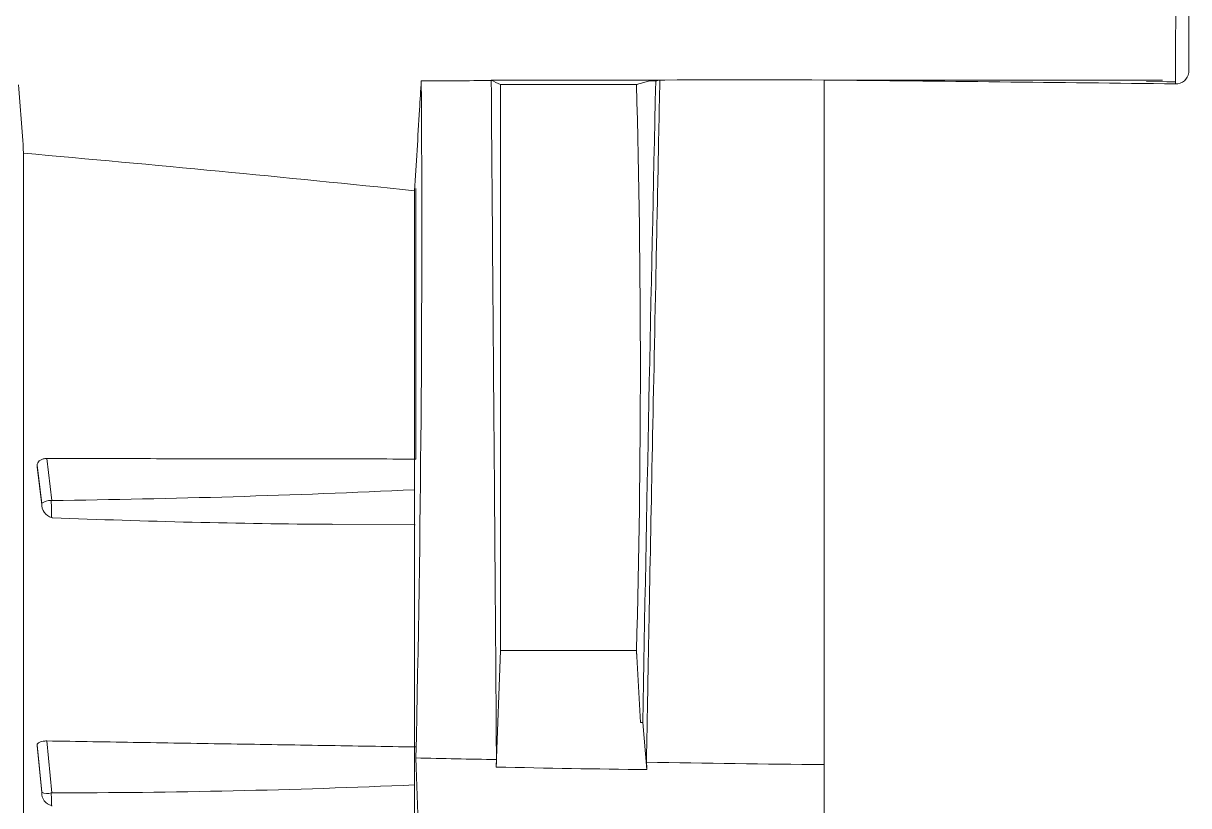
# Model space of a CAD drawing. Extents: x 9.3 to 87, y 1.1 to 68.8.
# Drawn here: x 17.489 to 20.16, y 24.625 to 26.42 of the extents above; entities that cross this region are included whole.
import ezdxf

# ---------------------------------------------------------------- set-up
doc = ezdxf.new("R2010")
doc.units = 0
doc.header["$MEASUREMENT"] = 0
doc.linetypes.add('SLD-Solid', pattern=[0])
doc.layers.add('OBJECT', color=7, linetype='CONTINUOUS')

msp = doc.modelspace()

# ---------------------------------------------------------------- linework, layer by layer
at = {"layer": 'OBJECT', "linetype": 'SLD-Solid', "lineweight": 15}
for p, q in [((19.3244, 26.2898), (20.1004, 26.2898)), ((18.5824, 26.2794), (18.8944, 26.2794)), ((18.5824, 24.9809), (18.5824, 26.2794)), ((18.8944, 26.2794), (18.9252, 26.2878)), ((20.0633, 26.2863), (20.1103, 26.2858)), ((20.1103, 26.2858), (20.13, 26.2856)), ((18.3886, 25.4204), (18.3886, 26.0413)), ((17.5427, 25.4216), (17.5542, 25.3253)), ((17.5204, 25.4035), (17.5204, 25.4063)), ((17.5309, 25.3187), (17.5204, 25.4063)), ((17.5204, 25.4035), (17.5309, 25.3182)), ((17.5205, 25.4022), (17.5312, 25.3151)), ((18.1969, 25.27), (18.3869, 25.2698)), ((18.5824, 24.9809), (18.5731, 24.7139)), ((18.5824, 24.9809), (18.8944, 24.9809)), ((18.904, 24.8162), (18.8944, 24.9809)), ((18.9183, 24.7081), (18.9088, 24.8161)), ((17.5427, 24.7738), (17.5542, 24.6547)), ((17.5204, 24.7627), (17.5204, 24.7645)), ((17.5309, 24.6562), (17.5204, 24.7645)), ((17.5204, 24.7627), (17.5309, 24.6557)), ((17.5205, 24.7623), (17.5309, 24.6554)), ((19.3244, 24.7194), (19.3244, 24.1865))]:
    msp.add_line(p, q, dxfattribs=at)
for centre, radius, start, end in [((20.2287, 29.756), 3.8467, 244.3146, 244.6602), ((20.132, 26.3094), 0.0285, 265.9192, 354.623), ((-35.2924, 25.9425), 53.6947, 358.71106, 0.36862), ((18.9201, 26.2744), 0.0257, 168.3941, 186.0566), ((-4.4492, 25.6301), 23.3526, 358.40688, 1.59312), ((389.3169, 18.0589), 370.4697, 178.727244, 178.954891), ((17.2557, 49.346), 24.0226, 270.71205, 272.69661), ((17.5629, 25.3166), 0.032, 177.2109, 252.9346), ((17.5504, 25.293), 0.0323, 85.8588, 127.2922), ((18.3026, 43.3165), 18.0461, 267.62634, 269.66459), ((19.0381, 24.9826), 0.1436, 178.9178, 183.8582), ((17.5408, 44.0955), 19.4409, 270.03967, 272.49153), ((17.5439, 24.684), 0.0307, 244.9759, 286.8287), ((17.5608, 24.6543), 0.0299, 177.1902, 255.9293)]:
    msp.add_arc(centre, radius, start, end, dxfattribs=at)
for points, knots in [([(20.1604, 26.4718), (20.1604, 26.4453), (20.1604, 26.4188), (20.1604, 26.3923), (20.1604, 26.3637), (20.1604, 26.3352), (20.1604, 26.3067)], [0, 0, 0, 0, 0.003565496, 0.003565496, 0.003565496, 0.007398941, 0.007398941, 0.007398941, 0.007398941]), ([(20.13, 26.281), (20.13, 26.2923), (20.1301, 26.3036), (20.1301, 26.315), (20.1303, 26.359), (20.1305, 26.4031), (20.1307, 26.4471)], [0, 0, 0, 0, 0.001524, 0.001524, 0.001524, 0.007445876, 0.007445876, 0.007445876, 0.007445876]), ([(18.9481, 26.2896), (18.9464, 26.2079), (18.9448, 26.128), (18.9416, 25.9717), (18.94, 25.8954), (18.9355, 25.6725), (18.9326, 25.5318), (18.9274, 25.2683), (18.925, 25.1456), (18.9218, 24.9763), (18.9209, 24.9224), (18.919, 24.8197), (18.9181, 24.7709), (18.9174, 24.7248)], [0, 0, 0, 0, 0.125, 0.125, 0.25, 0.25, 0.5, 0.5, 0.75, 0.75, 0.875, 0.875, 1, 1, 1, 1]), ([(18.9386, 26.2878), (18.9387, 26.2878), (18.9387, 26.2878), (18.9388, 26.2878), (18.9419, 26.2884), (18.945, 26.289), (18.9481, 26.2896)], [0.01228681, 0.01228681, 0.01228681, 0.01228681, 0.012341304, 0.012341304, 0.012341304, 0.014962425, 0.014962425, 0.014962425, 0.014962425]), ([(19.3244, 26.2898), (19.3244, 26.1255), (19.3244, 25.9686), (19.3244, 25.7443), (19.3244, 25.6717), (19.3244, 25.5307), (19.3244, 25.4623), (19.3244, 25.363), (19.3244, 25.3305), (19.3244, 25.2666), (19.3244, 25.2353), (19.3244, 25.1433), (19.3244, 25.0845), (19.3244, 24.9153), (19.3244, 24.8123), (19.3244, 24.7194)], [0, 0, 0, 0, 0.25, 0.25, 0.375, 0.375, 0.5, 0.5, 0.5625, 0.5625, 0.625, 0.625, 0.75, 0.75, 1, 1, 1, 1]), ([(18.5734, 24.7309), (18.5731, 24.7767), (18.5728, 24.8252), (18.5721, 24.9273), (18.5717, 24.9809), (18.5708, 25.0933), (18.5704, 25.1518), (18.5695, 25.2736), (18.569, 25.3369), (18.568, 25.4681), (18.5674, 25.5358), (18.5663, 25.6755), (18.5658, 25.7475), (18.564, 25.9697), (18.5628, 26.1256), (18.5615, 26.2885)], [0, 0, 0, 0, 0.125, 0.125, 0.25, 0.25, 0.375, 0.375, 0.5, 0.5, 0.625, 0.625, 0.75, 0.75, 1, 1, 1, 1]), ([(17.4894, 26.0365), (17.4894, 26.0132), (17.4894, 25.99), (17.4894, 25.9438), (17.4894, 25.9209), (17.4894, 25.8527), (17.4894, 25.8079), (17.4894, 25.6756), (17.4894, 25.5902), (17.4894, 25.4661), (17.4894, 25.4255), (17.4894, 25.346), (17.4894, 25.3071), (17.4894, 25.1929), (17.4894, 25.1201), (17.4894, 24.9812), (17.4894, 24.9154), (17.4894, 24.7916), (17.4894, 24.7335), (17.4894, 24.5708), (17.4894, 24.479), (17.4894, 24.4041)], [0, 0, 0, 0, 0.03125, 0.03125, 0.0625, 0.0625, 0.125, 0.125, 0.25, 0.25, 0.3125, 0.3125, 0.375, 0.375, 0.5, 0.5, 0.625, 0.625, 0.75, 0.75, 1, 1, 1, 1]), ([(18.3859, 24.4486), (18.3859, 24.4866), (18.3859, 24.5283), (18.3859, 24.5963), (18.3859, 24.6199), (18.3859, 24.6689), (18.3859, 24.6944), (18.3859, 24.7731), (18.3859, 24.829), (18.3859, 24.9178), (18.3859, 24.9482), (18.3859, 25.0107), (18.3859, 25.0428), (18.3859, 25.1414), (18.3859, 25.21), (18.3859, 25.3173), (18.3859, 25.3538), (18.3859, 25.4283), (18.3859, 25.4663), (18.3859, 25.6594), (18.3859, 25.8235), (18.3859, 25.9972)], [0, 0, 0, 0, 0.125, 0.125, 0.1875, 0.1875, 0.25, 0.25, 0.375, 0.375, 0.4375, 0.4375, 0.5, 0.5, 0.625, 0.625, 0.6875, 0.6875, 0.75, 0.75, 1, 1, 1, 1]), ([(17.5204, 25.4063), (17.5207, 25.408), (17.5212, 25.4116), (17.5251, 25.4162), (17.5309, 25.4197), (17.5372, 25.4214), (17.5413, 25.4215), (17.5427, 25.4216)], [0, 0, 0, 0, 0.217766, 0.435524, 0.65369, 0.873137, 1, 1, 1, 1]), ([(17.5527, 25.3252), (17.553, 25.3178), (17.5534, 25.3026), (17.5534, 25.2916), (17.5535, 25.286)], [0, 0, 0, 0, 0.488034, 1, 1, 1, 1]), ([(17.5204, 24.7645), (17.5207, 24.7656), (17.5212, 24.7678), (17.5251, 24.7706), (17.5309, 24.7727), (17.5372, 24.7737), (17.5413, 24.7737), (17.5427, 24.7738)], [0, 0, 0, 0, 0.217769, 0.435521, 0.653691, 0.873136, 1, 1, 1, 1]), ([(18.3887, 24.7347), (18.3928, 24.62), (18.3968, 24.5052), (18.4007, 24.3905), (18.4058, 24.2431), (18.4107, 24.0957), (18.4156, 23.9483)], [0, 0, 0, 0, 0.01018856, 0.01018856, 0.01018856, 0.02327874, 0.02327874, 0.02327874, 0.02327874]), ([(17.5527, 24.6546), (17.553, 24.6483), (17.5534, 24.6355), (17.5534, 24.6287), (17.5535, 24.6253)], [0, 0, 0, 0, 0.488037, 1, 1, 1, 1])]:
    msp.add_open_spline(points, degree=3, knots=knots, dxfattribs=at)
for points, degree in [([(18.8738, 26.2896), (18.7697, 26.2895), (18.6655, 26.2894), (18.5615, 26.2894)], 3), ([(18.5615, 26.2885), (18.5615, 26.2888), (18.5615, 26.2891), (18.5615, 26.2894)], 3), ([(18.8738, 26.2896), (18.8742, 26.2896), (18.8747, 26.2896), (18.8751, 26.2896)], 3), ([(19.3244, 26.2898), (19.1746, 26.2904), (19.0248, 26.2901), (18.8751, 26.2896)], 3), ([(18.9481, 26.2896), (18.9238, 26.2896), (18.8994, 26.2896), (18.8751, 26.2896)], 3), ([(20.13, 26.281), (19.8615, 26.2841), (19.5929, 26.287), (19.3244, 26.2898)], 3), ([(17.4776, 26.2791), (17.4818, 26.2268), (17.4858, 26.1744), (17.4895, 26.1219)], 3), ([(18.4012, 26.288), (18.3999, 26.2658), (18.3985, 26.2436), (18.3971, 26.2215)], 3), ([(18.5615, 26.2885), (18.5081, 26.2883), (18.4546, 26.2881), (18.4012, 26.288)], 3), ([(18.9252, 26.2878), (18.9297, 26.2878), (18.9341, 26.2878), (18.9386, 26.2878)], 3), ([(18.3971, 26.2215), (18.3933, 26.1595), (18.3896, 26.0976), (18.3859, 26.0358)], 3), ([(17.4895, 26.1219), (17.4894, 26.0933), (17.4894, 26.0649), (17.4894, 26.0366)], 3), ([(17.4895, 26.1219), (17.7884, 26.0956), (18.0872, 26.0667), (18.3859, 26.0358)], 3), ([(18.3859, 26.0358), (18.3859, 26.0229), (18.3859, 26.0101), (18.3859, 25.9972)], 3), ([(18.3886, 25.4204), (17.5427, 25.4216)], 1), ([(17.5206, 25.4022), (17.5204, 25.4035)], 1), ([(17.5309, 25.3182), (17.5309, 25.3187)], 1), ([(17.5542, 25.3253), (17.5527, 25.3252)], 1), ([(17.5535, 25.286), (17.5552, 25.2859)], 1), ([(18.904, 24.8162), (18.9056, 24.8162), (18.9072, 24.8162), (18.9088, 24.8161)], 3), ([(18.3886, 24.7599), (17.5427, 24.7738)], 1), ([(18.5734, 24.7309), (18.5119, 24.7321), (18.4503, 24.7333), (18.3887, 24.7347)], 3), ([(18.5731, 24.7139), (18.5732, 24.7195), (18.5733, 24.7252), (18.5734, 24.7309)], 3), ([(18.5731, 24.7139), (18.6881, 24.7113), (18.8032, 24.7094), (18.9183, 24.7081)], 3), ([(19.3244, 24.7194), (19.1887, 24.7208), (19.053, 24.7227), (18.9174, 24.7248)], 3), ([(18.9174, 24.7248), (18.9177, 24.7192), (18.918, 24.7137), (18.9183, 24.7081)], 3), ([(17.5309, 24.6557), (17.5309, 24.6562)], 1), ([(17.5542, 24.6547), (17.5527, 24.6546)], 1), ([(17.5535, 24.6253), (17.5552, 24.6252)], 1)]:
    msp.add_open_spline(points, degree=degree, dxfattribs=at)

doc.saveas('drawing.dxf')
